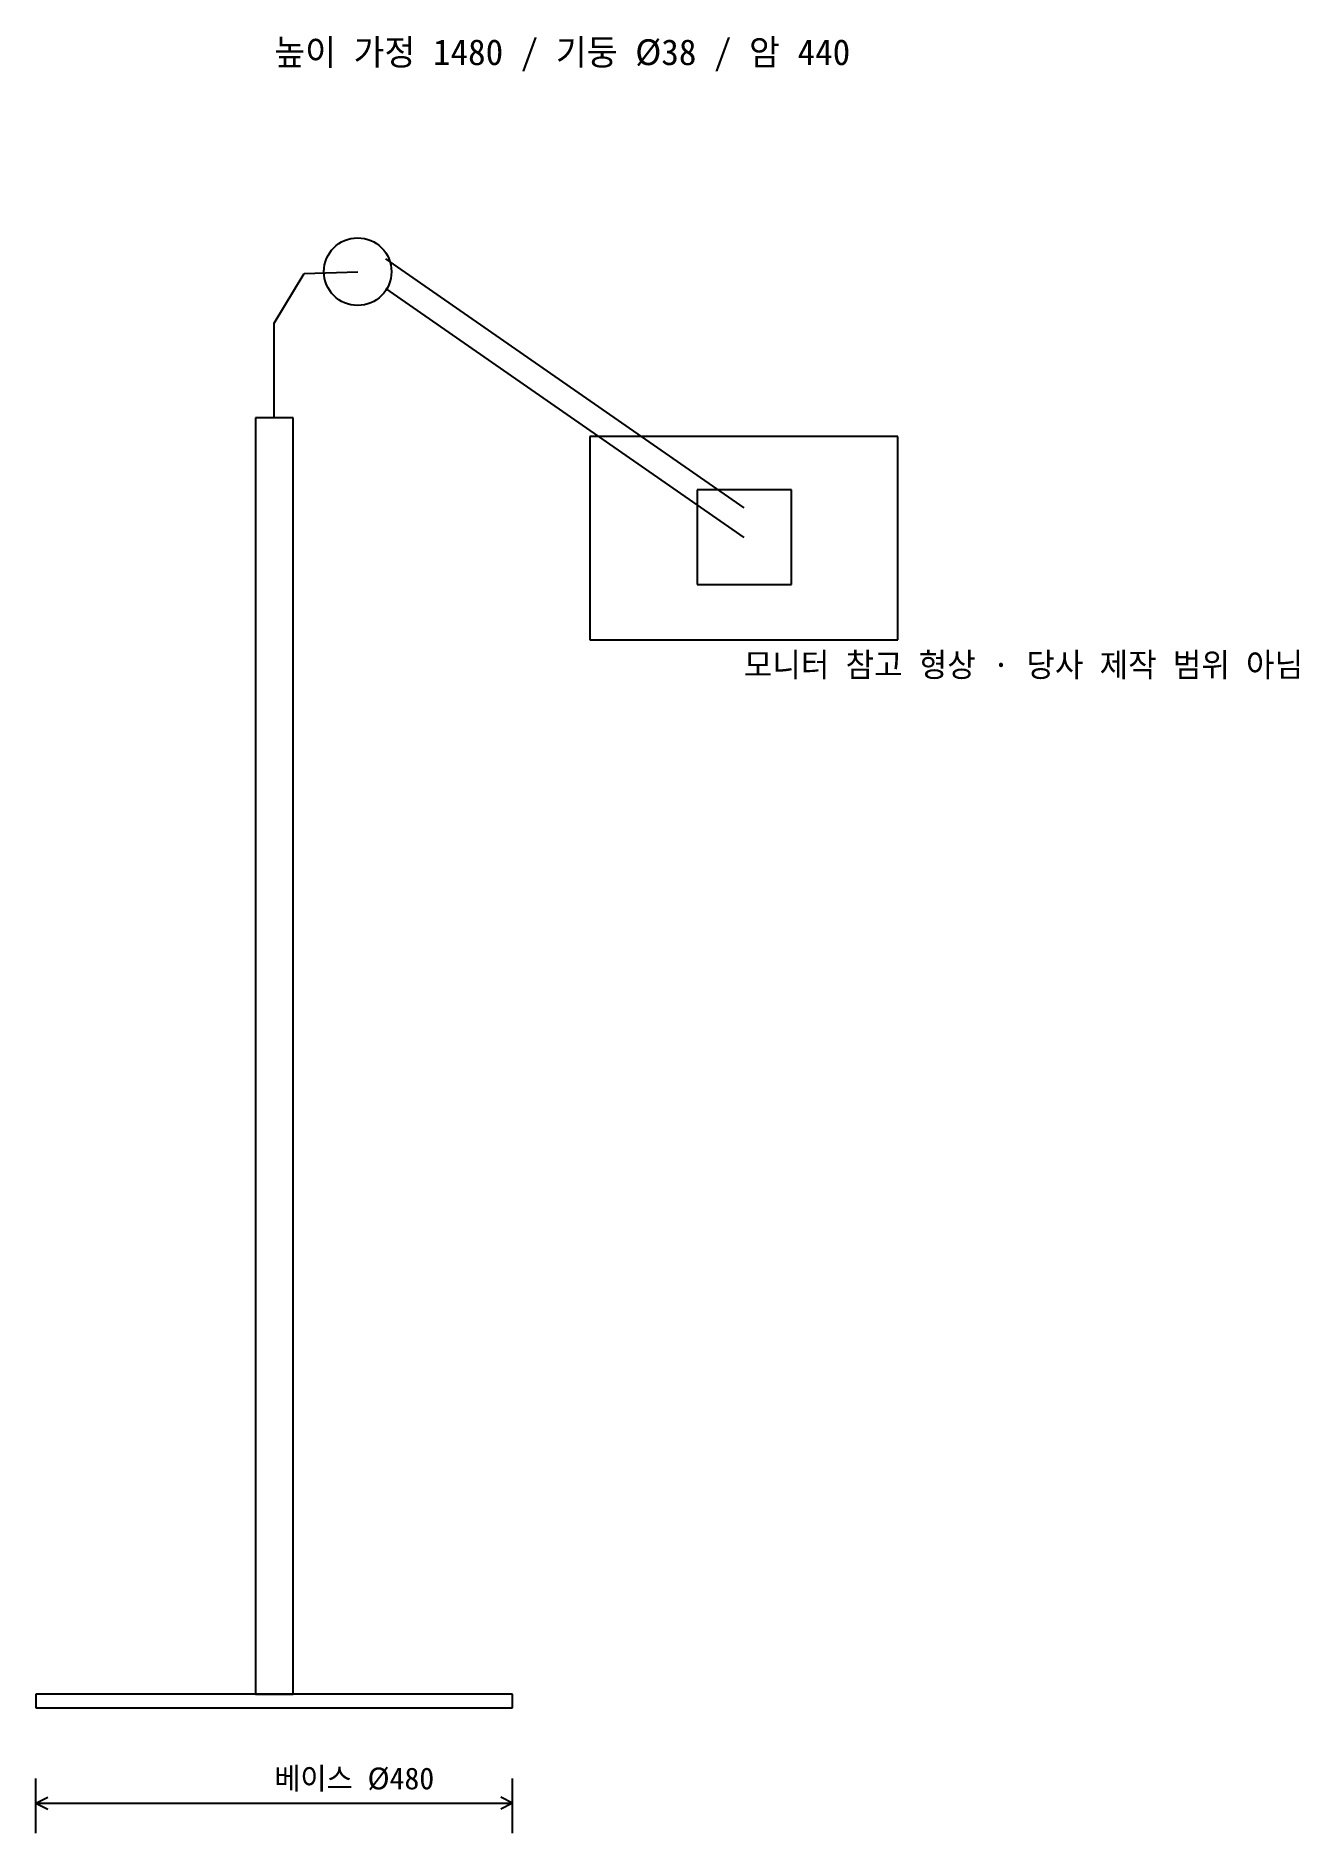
# Model space of a CAD drawing. Header units: millimetres. Extents: x -240 to 1032, y -140 to 1669.
import ezdxf

# ---------------------------------------------------------------- set-up
doc = ezdxf.new("R2010")
doc.units = ezdxf.units.MM

msp = doc.modelspace()

# ---------------------------------------------------------------- linework, layer by layer
at = {"layer": 'DIM'}
for p, q in [((-240, -140), (-240, -85)), ((240, -140), (240, -85)), ((-240, -110), (-228, -104)), ((240, -110), (228, -104)), ((-240, -110), (240, -110)), ((-240, -110), (-228, -116)), ((240, -110), (228, -116))]:
    msp.add_line(p, q, dxfattribs=at)
at = {"layer": 'OBJECT'}
for p, q in [((0, 1380), (30, 1430)), ((30, 1430), (84, 1432)), ((112, 1445), (472.8, 1194.2)), ((112, 1415), (472.8, 1164.2)), ((0, 1285), (0, 1380)), ((19, 1285), (-19, 1285)), ((-19, 1285), (-19, 0)), ((19, 0), (19, 1285)), ((520.8, 1212.2), (425.8, 1212.2)), ((425.8, 1212.2), (425.8, 1117.2)), ((520.8, 1117.2), (520.8, 1212.2)), ((425.8, 1117.2), (520.8, 1117.2)), ((240, 0), (-240, 0)), ((-240, 0), (-240, -14)), ((-19, 0), (19, 0)), ((240, -14), (240, 0)), ((-240, -14), (240, -14))]:
    msp.add_line(p, q, dxfattribs=at)
msp.add_circle((84, 1432), 34, dxfattribs=at)
at = {"layer": 'REFERENCE'}
for p, q in [((627.8, 1266.2), (317.8, 1266.2)), ((317.8, 1266.2), (317.8, 1061.2)), ((627.8, 1061.2), (627.8, 1266.2)), ((317.8, 1061.2), (627.8, 1061.2))]:
    msp.add_line(p, q, dxfattribs=at)

# ---------------------------------------------------------------- texts
at = {"layer": 'DIM'}
msp.add_text('베이스 Ø480', height=22, dxfattribs=at).set_placement((0, -96))
at = {"layer": 'TEXT'}
for s, height, p in [('높이 가정 1480 / 기둥 Ø38 / 암 440', 26, (0, 1640)), ('모니터 참고 형상 · 당사 제작 범위 아님', 24, (472.8, 1024.2))]:
    msp.add_text(s, height=height, dxfattribs=at).set_placement(p)

doc.saveas('drawing.dxf')
